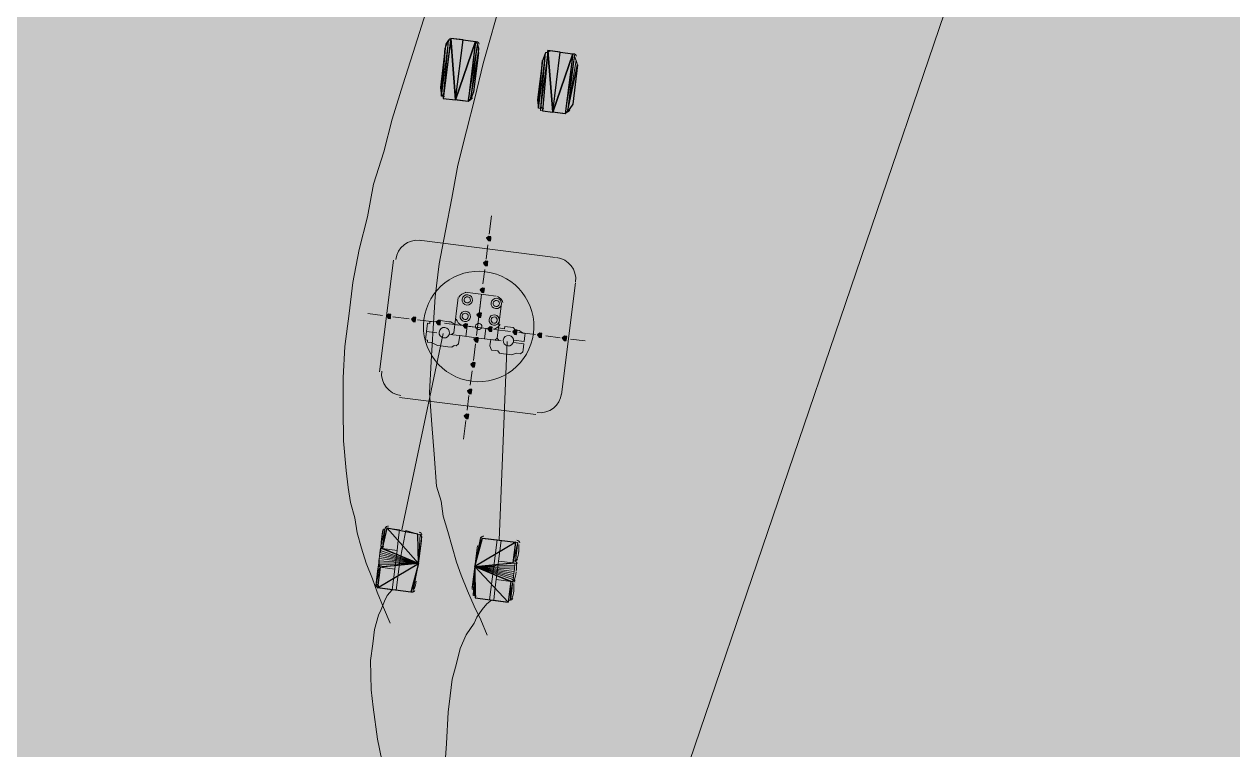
# Model space of a CAD drawing. Header units: metres. Extents: x -4 to 509425, y 7549 to 4732445.
# Drawn here: x 476025.717 to 476030.626, y 4719781.604 to 4719784.552 of the extents above; entities that cross this region are included whole.
import ezdxf

# ---------------------------------------------------------------- set-up
doc = ezdxf.new("R2010")
doc.units = ezdxf.units.M
doc.header["$LTSCALE"] = 0.01
doc.header["$MEASUREMENT"] = 0
doc.layers.get('0').update_dxf_attribs({"lineweight": 0})
for name, color, linetype in [('_SUBESTACIÓN', 1, 'Continuous'), ('NUDO GAROÑA', 211, 'Continuous'), ('SUBESTACION LA VID', 253, 'Continuous')]:
    doc.layers.add(name, color=color, linetype=linetype)

# ---------------------------------------------------------------- blocks, each defined once
blk = doc.blocks.new('A$Cfff6051d')
at = {"layer": 'SUBESTACION LA VID', "transparency": 33554687}
h = blk.add_hatch(color=256, dxfattribs=at)
h.dxf.hatch_style = 2
h.paths.add_polyline_path([(476027.6118, 4719783.6806), (476027.6128, 4719783.689), (476027.6044, 4719783.6901), (476027.595, 4719783.6827), (476027.6023, 4719783.6733), (476027.6107, 4719783.6722)])
h = blk.add_hatch(color=256, dxfattribs=at)
h.dxf.hatch_style = 2
h.paths.add_polyline_path([(476027.5991, 4719783.5798), (476027.6002, 4719783.5882), (476027.5918, 4719783.5893), (476027.5823, 4719783.5819), (476027.5897, 4719783.5725), (476027.5981, 4719783.5714)])
h = blk.add_hatch(color=256, dxfattribs=at)
h.dxf.hatch_style = 2
h.paths.add_polyline_path([(476027.5854, 4719783.4706), (476027.5865, 4719783.479), (476027.5781, 4719783.4801), (476027.5686, 4719783.4727), (476027.576, 4719783.4632), (476027.5844, 4719783.4622)])
h = blk.add_hatch(color=256, dxfattribs=at)
h.dxf.hatch_style = 2
h.paths.add_polyline_path([(476027.2053, 4719783.3647), (476027.2063, 4719783.3731), (476027.1979, 4719783.3741), (476027.1885, 4719783.3668), (476027.1958, 4719783.3573), (476027.2042, 4719783.3563)])
h = blk.add_hatch(color=256, dxfattribs=at)
h.dxf.hatch_style = 2
h.paths.add_polyline_path([(476027.3061, 4719783.352), (476027.3071, 4719783.3604), (476027.2987, 4719783.3615), (476027.2893, 4719783.3541), (476027.2966, 4719783.3447), (476027.305, 4719783.3436)])
h = blk.add_hatch(color=256, dxfattribs=at)
h.dxf.hatch_style = 2
h.paths.add_polyline_path([(476027.4069, 4719783.3394), (476027.4079, 4719783.3478), (476027.3995, 4719783.3489), (476027.3901, 4719783.3415), (476027.3974, 4719783.3321), (476027.4058, 4719783.331)])
h = blk.add_hatch(color=256, dxfattribs=at)
h.dxf.hatch_style = 2
h.paths.add_polyline_path([(476027.5728, 4719783.3698), (476027.5739, 4719783.3782), (476027.5655, 4719783.3792), (476027.556, 4719783.3719), (476027.5634, 4719783.3624), (476027.5718, 4719783.3614)])
h = blk.add_hatch(color=256, dxfattribs=at)
h.dxf.hatch_style = 2
h.paths.add_polyline_path([(476027.5161, 4719783.3257), (476027.5171, 4719783.3341), (476027.5087, 4719783.3352), (476027.4993, 4719783.3278), (476027.5066, 4719783.3184), (476027.515, 4719783.3173)])
h = blk.add_hatch(color=256, dxfattribs=at)
h.dxf.hatch_style = 2
h.paths.add_polyline_path([(476027.6169, 4719783.3131), (476027.6179, 4719783.3215), (476027.6095, 4719783.3225), (476027.6001, 4719783.3152), (476027.6074, 4719783.3057), (476027.6158, 4719783.3047)])
h = blk.add_hatch(color=256, dxfattribs=at)
h.dxf.hatch_style = 2
h.paths.add_polyline_path([(476027.7177, 4719783.3004), (476027.7188, 4719783.3088), (476027.7104, 4719783.3099), (476027.7009, 4719783.3025), (476027.7082, 4719783.2931), (476027.7166, 4719783.292)])
h = blk.add_hatch(color=256, dxfattribs=at)
h.dxf.hatch_style = 2
h.paths.add_polyline_path([(476027.8185, 4719783.2878), (476027.8196, 4719783.2962), (476027.8112, 4719783.2973), (476027.8017, 4719783.2899), (476027.809, 4719783.2805), (476027.8174, 4719783.2794)])
h = blk.add_hatch(color=256, dxfattribs=at)
h.dxf.hatch_style = 2
h.paths.add_polyline_path([(476027.5602, 4719783.269), (476027.5612, 4719783.2774), (476027.5528, 4719783.2784), (476027.5434, 4719783.2711), (476027.5507, 4719783.2616), (476027.5591, 4719783.2606)])
h = blk.add_hatch(color=256, dxfattribs=at)
h.dxf.hatch_style = 2
h.paths.add_polyline_path([(476027.9193, 4719783.2752), (476027.9204, 4719783.2836), (476027.912, 4719783.2846), (476027.9025, 4719783.2773), (476027.9099, 4719783.2678), (476027.9183, 4719783.2668)])
h = blk.add_hatch(color=256, dxfattribs=at)
h.dxf.hatch_style = 2
h.paths.add_polyline_path([(476027.5475, 4719783.1682), (476027.5486, 4719783.1766), (476027.5402, 4719783.1776), (476027.5307, 4719783.1703), (476027.5381, 4719783.1608), (476027.5465, 4719783.1598)])
h = blk.add_hatch(color=256, dxfattribs=at)
h.dxf.hatch_style = 2
h.paths.add_polyline_path([(476027.5338, 4719783.059), (476027.5349, 4719783.0674), (476027.5265, 4719783.0684), (476027.517, 4719783.0611), (476027.5244, 4719783.0516), (476027.5328, 4719783.0506)])
h = blk.add_hatch(color=256, dxfattribs=at)
h.dxf.hatch_style = 2
h.paths.add_polyline_path([(476027.5212, 4719782.9582), (476027.5223, 4719782.9666), (476027.5139, 4719782.9676), (476027.5044, 4719782.9603), (476027.5118, 4719782.9508), (476027.5202, 4719782.9498)])
at = {"layer": 'SUBESTACION LA VID', "lineweight": 0}
for p, q in [((476027.4692, 4719784.2446), (476027.4493, 4719784.4945)), ((476027.4692, 4719784.2446), (476027.5501, 4719784.4818)), ((476027.864, 4719784.1951), (476027.8441, 4719784.445)), ((476027.864, 4719784.1951), (476027.9449, 4719784.4323)), ((476027.4114, 4719784.2603), (476027.4072, 4719784.295)), ((476027.529, 4719784.2456), (476027.5416, 4719784.2781)), ((476027.8062, 4719784.2108), (476027.802, 4719784.2455)), ((476027.9238, 4719784.1961), (476027.9449, 4719784.2276)), ((476027.1735, 4719782.4984), (476027.165, 4719782.4312)), ((476027.1819, 4719782.4973), (476027.165, 4719782.4312)), ((476027.1692, 4719782.4648), (476027.1682, 4719782.4564)), ((476027.3183, 4719782.3607), (476027.1629, 4719782.4144)), ((476027.3183, 4719782.3607), (476027.1629, 4719782.4144)), ((476027.3183, 4719782.3607), (476027.1629, 4719782.4144)), ((476027.3183, 4719782.3607), (476027.164, 4719782.4228)), ((476027.3183, 4719782.3607), (476027.164, 4719782.4228)), ((476027.3183, 4719782.3607), (476027.1724, 4719782.4217)), ((476027.7195, 4719782.4299), (476027.7121, 4719782.3711)), ((476027.7184, 4719782.4215), (476027.7153, 4719782.3963)), ((476027.3183, 4719782.3607), (476027.1556, 4719782.3556)), ((476027.3183, 4719782.3607), (476027.1556, 4719782.3556)), ((476027.3183, 4719782.3607), (476027.1556, 4719782.3556)), ((476027.3183, 4719782.3607), (476027.1566, 4719782.364)), ((476027.3183, 4719782.3607), (476027.1566, 4719782.364)), ((476027.3183, 4719782.3607), (476027.1577, 4719782.3724)), ((476027.3183, 4719782.3607), (476027.1577, 4719782.3724)), ((476027.3183, 4719782.3607), (476027.1608, 4719782.3976)), ((476027.3183, 4719782.3607), (476027.1608, 4719782.3976)), ((476027.3183, 4719782.3607), (476027.1619, 4719782.406)), ((476027.5472, 4719782.3491), (476027.7027, 4719782.3638)), ((476027.5472, 4719782.3491), (476027.7111, 4719782.3627)), ((476027.1461, 4719782.28), (476027.1535, 4719782.3388)), ((476027.1471, 4719782.2884), (476027.1513, 4719782.322)), ((476027.5472, 4719782.3491), (476027.71, 4719782.3543)), ((476027.5472, 4719782.3491), (476027.71, 4719782.3543)), ((476027.5472, 4719782.3491), (476027.71, 4719782.3543)), ((476027.5472, 4719782.3491), (476027.7016, 4719782.2871)), ((476027.5472, 4719782.3491), (476027.7026, 4719782.2955)), ((476027.5472, 4719782.3491), (476027.7026, 4719782.2955)), ((476027.5472, 4719782.3491), (476027.7026, 4719782.2955)), ((476027.5472, 4719782.3491), (476027.7037, 4719782.3039)), ((476027.5472, 4719782.3491), (476027.7037, 4719782.3039)), ((476027.5472, 4719782.3491), (476027.7047, 4719782.3123)), ((476027.5472, 4719782.3491), (476027.7047, 4719782.3123)), ((476027.7068, 4719782.3291), (476027.5472, 4719782.3491)), ((476027.5472, 4719782.3491), (476027.7089, 4719782.3459)), ((476027.5472, 4719782.3491), (476027.7079, 4719782.3375)), ((476027.5472, 4719782.3491), (476027.7079, 4719782.3375)), ((476027.6921, 4719782.2115), (476027.7005, 4719782.2787)), ((476027.6921, 4719782.2115), (476027.7005, 4719782.2787)), ((476027.6942, 4719782.2283), (476027.6995, 4719782.2703))]:
    blk.add_line(p, q, dxfattribs=at)
at = {"layer": 'SUBESTACION LA VID', "lineweight": 15}
for p, q in [((476027.4493, 4719784.4945), (476027.5501, 4719784.4818)), ((476027.4997, 4719784.4882), (476027.4692, 4719784.2446)), ((476027.9449, 4719784.4323), (476027.8525, 4719784.4439)), ((476027.8945, 4719784.4387), (476027.864, 4719784.1951)), ((476027.5196, 4719784.2382), (476027.4188, 4719784.2509)), ((476027.822, 4719784.2003), (476027.9144, 4719784.1887)), ((476027.615, 4719783.7741), (476027.6055, 4719783.6985)), ((476027.3209, 4719783.6744), (476027.8753, 4719783.6049)), ((476027.6002, 4719783.6565), (476027.5928, 4719783.5977)), ((476027.16, 4719783.14), (476027.2169, 4719783.5936)), ((476027.5876, 4719783.5557), (476027.5802, 4719783.4969)), ((476027.8993, 4719783.0473), (476027.9561, 4719783.5009)), ((476027.5077, 4719783.4633), (476027.6337, 4719783.4475)), ((476027.5581, 4719783.3204), (476027.5749, 4719783.4548)), ((476027.5749, 4719783.4548), (476027.5676, 4719783.396)), ((476027.1129, 4719783.3763), (476027.1717, 4719783.3689)), ((476027.2137, 4719783.3636), (476027.2809, 4719783.3552)), ((476027.3145, 4719783.351), (476027.3817, 4719783.3426)), ((476027.5623, 4719783.354), (476027.5539, 4719783.2868)), ((476027.4184, 4719783.2953), (476027.2501, 4719782.4973)), ((476027.4237, 4719783.3373), (476027.4825, 4719783.3299)), ((476027.4657, 4719783.332), (476027.6169, 4719783.3131)), ((476027.5108, 4719783.2837), (476027.5161, 4719783.3257)), ((476027.5245, 4719783.3247), (476027.5833, 4719783.3173)), ((476027.5864, 4719783.2742), (476027.5917, 4719783.3162)), ((476027.6253, 4719783.312), (476027.6925, 4719783.3036)), ((476027.7261, 4719783.2994), (476027.7933, 4719783.291)), ((476027.5528, 4719783.2784), (476027.4856, 4719783.2869)), ((476027.5497, 4719783.2532), (476027.5412, 4719783.186)), ((476027.5528, 4719783.2784), (476027.6536, 4719783.2658)), ((476027.6788, 4719783.2626), (476027.646, 4719782.4562)), ((476027.8353, 4719783.2857), (476027.8941, 4719783.2783)), ((476027.9361, 4719783.2731), (476027.9949, 4719783.2657)), ((476027.536, 4719783.144), (476027.5286, 4719783.0852)), ((476027.2409, 4719783.036), (476027.7953, 4719782.9665)), ((476027.5233, 4719783.0432), (476027.516, 4719782.9844)), ((476027.5107, 4719782.9424), (476027.5012, 4719782.8668))]:
    blk.add_line(p, q, dxfattribs=at)
for points in [[(476027.3822, 4719784.7077), (476027.297, 4719784.4368), (476027.255, 4719784.3055), (476027.2119, 4719784.1659), (476027.1782, 4719784.0336), (476027.1362, 4719783.9023), (476027.1109, 4719783.769), (476027.0773, 4719783.6367), (476027.052, 4719783.5033), (476027.0362, 4719783.3773), (476027.0194, 4719783.2429), (476027.012, 4719783.1159), (476027.013, 4719782.9878), (476027.014, 4719782.8596), (476027.0244, 4719782.7389), (476027.0328, 4719782.6696), (476027.0422, 4719782.6087), (476027.0601, 4719782.5467), (476027.0695, 4719782.4858), (476027.0873, 4719782.4238), (476027.1052, 4719782.3619), (476027.1314, 4719782.2989), (476027.1503, 4719782.2453), (476027.1765, 4719782.1823), (476027.2027, 4719782.1193)], [(476027.6583, 4719784.6645), (476027.5816, 4719784.3926), (476027.5469, 4719784.2519), (476027.5132, 4719784.1196), (476027.4785, 4719783.9789), (476027.4533, 4719783.8455), (476027.428, 4719783.7122), (476027.4028, 4719783.5788), (476027.3859, 4719783.4444), (476027.3785, 4719783.3174), (476027.3701, 4719783.1819), (476027.3627, 4719783.0548), (476027.3721, 4719782.9257), (476027.3825, 4719782.8049), (476027.3919, 4719782.6758), (476027.4098, 4719782.6138), (476027.4192, 4719782.5529), (476027.437, 4719782.4909), (476027.4549, 4719782.429), (476027.4727, 4719782.367), (476027.4916, 4719782.3134), (476027.5178, 4719782.2504), (476027.544, 4719782.1874), (476027.5713, 4719782.1328), (476027.5975, 4719782.0698)], [(476027.4997, 4719784.4882), (476027.4493, 4719784.4945), (476027.4483, 4719784.4861), (476027.4399, 4719784.4871), (476027.4293, 4719784.4714), (476027.4272, 4719784.4546), (476027.4072, 4719784.295), (476027.4114, 4719784.2603), (476027.4198, 4719784.2593), (476027.4188, 4719784.2509), (476027.4692, 4719784.2446), (476027.4997, 4719784.4882)], [(476027.4114, 4719784.2603), (476027.4072, 4719784.295), (476027.4272, 4719784.4546), (476027.4399, 4719784.4871)], [(476027.4997, 4719784.4882), (476027.5501, 4719784.4818), (476027.5575, 4719784.4724), (476027.5638, 4719784.4545), (476027.5616, 4719784.4377), (476027.5416, 4719784.2781), (476027.529, 4719784.2456), (476027.5196, 4719784.2382), (476027.4692, 4719784.2446), (476027.4997, 4719784.4882)], [(476027.5575, 4719784.4724), (476027.5616, 4719784.4377), (476027.5416, 4719784.2781), (476027.529, 4719784.2456)], [(476027.8945, 4719784.4387), (476027.8525, 4719784.4439), (476027.8441, 4719784.445), (476027.8431, 4719784.4366), (476027.8347, 4719784.4376), (476027.8326, 4719784.4208), (476027.8221, 4719784.4051), (476027.802, 4719784.2455), (476027.8062, 4719784.2108), (476027.8146, 4719784.2098), (476027.8136, 4719784.2014), (476027.822, 4719784.2003), (476027.864, 4719784.1951), (476027.8945, 4719784.4387)], [(476027.8347, 4719784.4376), (476027.8221, 4719784.4051), (476027.802, 4719784.2455), (476027.8062, 4719784.2108)], [(476027.8945, 4719784.4387), (476027.9449, 4719784.4323), (476027.9533, 4719784.4313), (476027.9523, 4719784.4229), (476027.9586, 4719784.405), (476027.9649, 4719784.3872), (476027.9449, 4719784.2276), (476027.9238, 4719784.1961), (476027.9144, 4719784.1887), (476027.864, 4719784.1951), (476027.8945, 4719784.4387)], [(476027.9238, 4719784.1961), (476027.9449, 4719784.2276), (476027.9649, 4719784.3872), (476027.9523, 4719784.4229)], [(476027.452, 4719783.2911), (476027.4615, 4719783.2984), (476027.4794, 4719783.4412)], [(476027.6284, 4719783.269), (476027.6379, 4719783.2763), (476027.6558, 4719783.4191)], [(476027.6452, 4719783.2669), (476027.6379, 4719783.2763), (476027.6558, 4719783.4191)], [(476027.4657, 4719783.332), (476027.4499, 4719783.3425), (476027.4415, 4719783.3436), (476027.4079, 4719783.3478), (476027.3817, 4719783.3426), (476027.3649, 4719783.3447), (476027.3638, 4719783.3363), (476027.3554, 4719783.3373), (476027.3512, 4719783.3037), (476027.3932, 4719783.2985), (476027.3512, 4719783.3037), (476027.347, 4719783.2701), (476027.3554, 4719783.2691), (476027.3543, 4719783.2607), (476027.3712, 4719783.2586), (476027.3953, 4719783.247), (476027.4289, 4719783.2428), (476027.4373, 4719783.2417), (476027.4541, 4719783.2396), (476027.4636, 4719783.247), (476027.472, 4719783.2459), (476027.4814, 4719783.2533), (476027.4856, 4719783.2869), (476027.4436, 4719783.2921), (476027.4856, 4719783.2869)], [(476027.7051, 4719783.2679), (476027.7471, 4719783.2626), (476027.7502, 4719783.2878), (476027.7513, 4719783.2962), (476027.7429, 4719783.2973), (476027.7272, 4719783.3078), (476027.7104, 4719783.3099), (476027.703, 4719783.3193), (476027.6694, 4719783.3236), (476027.6683, 4719783.3152), (476027.6599, 4719783.3162), (476027.6431, 4719783.3183)], [(476027.704, 4719783.2595), (476027.746, 4719783.2542), (476027.7429, 4719783.229), (476027.7418, 4719783.2206), (476027.7324, 4719783.2133), (476027.7156, 4719783.2154), (476027.6977, 4719783.2091), (476027.6893, 4719783.2101), (476027.6641, 4719783.2133), (476027.6557, 4719783.2143), (476027.6473, 4719783.2154), (476027.64, 4719783.2249), (476027.6316, 4719783.2259), (476027.6148, 4719783.228), (476027.6085, 4719783.2459), (476027.6116, 4719783.2711), (476027.6536, 4719783.2658)], [(476027.1913, 4719782.5047), (476027.3163, 4719782.4805), (476027.3247, 4719782.4794), (476027.332, 4719782.47), (476027.331, 4719782.4616), (476027.3299, 4719782.4532), (476027.3289, 4719782.4448), (476027.3183, 4719782.3607), (476027.1598, 4719782.3892), (476027.1608, 4719782.3976), (476027.1619, 4719782.406), (476027.1629, 4719782.4144), (476027.164, 4719782.4228), (476027.1724, 4719782.4217), (476027.1734, 4719782.4301), (476027.165, 4719782.4312), (476027.1661, 4719782.4396), (476027.1671, 4719782.448), (476027.1682, 4719782.4564), (476027.1692, 4719782.4648), (476027.1703, 4719782.4732), (476027.1714, 4719782.4816), (476027.1724, 4719782.49), (476027.1735, 4719782.4984), (476027.1819, 4719782.4973), (476027.1829, 4719782.5057), (476027.1913, 4719782.5047)], [(476027.1913, 4719782.5047), (476027.2417, 4719782.4983), (476027.2364, 4719782.4563), (476027.2312, 4719782.4143), (476027.1724, 4719782.4217)], [(476027.3163, 4719782.4805), (476027.2669, 4719782.4952), (476027.2427, 4719782.3702), (476027.228, 4719782.2526), (476027.2868, 4719782.2453)], [(476027.7132, 4719782.4478), (476027.5788, 4719782.4646), (476027.5704, 4719782.4657), (476027.5693, 4719782.4573), (476027.5683, 4719782.4489), (476027.5672, 4719782.4405), (476027.5662, 4719782.4321), (476027.5578, 4719782.4331), (476027.5567, 4719782.4247), (476027.5472, 4719782.3491), (476027.7068, 4719782.3291), (476027.7079, 4719782.3375), (476027.7089, 4719782.3459), (476027.71, 4719782.3543), (476027.7111, 4719782.3627), (476027.7027, 4719782.3638), (476027.7037, 4719782.3722), (476027.7121, 4719782.3711), (476027.7132, 4719782.3795), (476027.7142, 4719782.3879), (476027.7153, 4719782.3963), (476027.7163, 4719782.4047), (476027.7174, 4719782.4131), (476027.7184, 4719782.4215), (476027.7195, 4719782.4299), (476027.7205, 4719782.4383), (476027.7216, 4719782.4467), (476027.7132, 4719782.4478)], [(476027.5482, 4719782.221), (476027.607, 4719782.2136), (476027.6228, 4719782.3396), (476027.6376, 4719782.4572), (476027.5788, 4719782.4646)], [(476027.1724, 4719782.4217), (476027.2312, 4719782.4143), (476027.2259, 4719782.3723), (476027.2217, 4719782.3387), (476027.1629, 4719782.3461)], [(476027.3004, 4719782.2862), (476027.3183, 4719782.3607), (476027.3289, 4719782.4448)], [(476027.5567, 4719782.4247), (476027.5472, 4719782.3491), (476027.5367, 4719782.2651)], [(476027.7027, 4719782.3638), (476027.6439, 4719782.3711), (476027.6491, 4719782.4131), (476027.6544, 4719782.4551), (476027.7132, 4719782.4478)], [(476027.1524, 4719782.2621), (476027.2868, 4719782.2453), (476027.2952, 4719782.2442), (476027.2962, 4719782.2526), (476027.2973, 4719782.261), (476027.2983, 4719782.2694), (476027.2994, 4719782.2778), (476027.3004, 4719782.2862), (476027.3183, 4719782.3607), (476027.1598, 4719782.3892), (476027.1587, 4719782.3808), (476027.1577, 4719782.3724), (476027.1566, 4719782.364), (476027.1556, 4719782.3556), (476027.1545, 4719782.3472), (476027.1629, 4719782.3461), (476027.1545, 4719782.3472), (476027.1535, 4719782.3388), (476027.1524, 4719782.3304), (476027.1513, 4719782.322), (476027.1503, 4719782.3136), (476027.1492, 4719782.3052), (476027.1482, 4719782.2968), (476027.1471, 4719782.2884), (476027.1461, 4719782.28), (476027.145, 4719782.2716), (476027.1524, 4719782.2621)], [(476027.6932, 4719782.2882), (476027.6344, 4719782.2955), (476027.6396, 4719782.3375), (476027.6439, 4719782.3711), (476027.7027, 4719782.3638)], [(476027.1629, 4719782.3461), (476027.2217, 4719782.3387), (476027.2164, 4719782.2967), (476027.2112, 4719782.2547), (476027.1524, 4719782.2621)], [(476027.6826, 4719782.2042), (476027.5482, 4719782.221), (476027.5493, 4719782.2294), (476027.5409, 4719782.2305), (476027.5419, 4719782.2389), (476027.543, 4719782.2473), (476027.5441, 4719782.2557), (476027.5357, 4719782.2567), (476027.5367, 4719782.2651), (476027.5472, 4719782.3491), (476027.7068, 4719782.3291), (476027.7058, 4719782.3207), (476027.7047, 4719782.3123), (476027.7037, 4719782.3039), (476027.7026, 4719782.2955), (476027.7016, 4719782.2871), (476027.6932, 4719782.2882), (476027.7016, 4719782.2871), (476027.7005, 4719782.2787), (476027.6995, 4719782.2703), (476027.6984, 4719782.2619), (476027.6974, 4719782.2535), (476027.6963, 4719782.2451), (476027.6953, 4719782.2367), (476027.6942, 4719782.2283), (476027.6932, 4719782.2199), (476027.6921, 4719782.2115), (476027.6837, 4719782.2126), (476027.6826, 4719782.2042)], [(476027.6826, 4719782.2042), (476027.6238, 4719782.2115), (476027.6291, 4719782.2535), (476027.6344, 4719782.2955), (476027.6932, 4719782.2882)], [(476027.1972, 4719781.2582), (476027.1961, 4719781.3181), (476027.1867, 4719781.379), (476027.1867, 4719781.4472), (476027.1784, 4719781.5165), (476027.1521, 4719781.6478), (476027.1343, 4719781.778), (476027.126, 4719781.8473), (476027.1249, 4719781.9072), (476027.1239, 4719781.967), (476027.1323, 4719782.0342), (476027.1397, 4719782.093), (476027.1555, 4719782.1508), (476027.167, 4719782.1749), (476027.1797, 4719782.2075), (476027.1912, 4719782.2316), (476027.2112, 4719782.2547)], [(476027.3904, 4719781.234), (476027.4061, 4719781.2917), (476027.4146, 4719781.3589), (476027.423, 4719781.4261), (476027.423, 4719781.4944), (476027.4315, 4719781.6298), (476027.4389, 4719781.7569), (476027.4473, 4719781.8241), (476027.4557, 4719781.8913), (476027.4715, 4719781.9491), (476027.4883, 4719782.0152), (476027.5125, 4719782.0719), (476027.544, 4719782.1191), (476027.5556, 4719782.1433), (476027.5766, 4719782.1748), (476027.5965, 4719782.1979), (476027.6154, 4719782.2126)]]:
    blk.add_lwpolyline(points, dxfattribs=at)
at = {"layer": 'SUBESTACION LA VID', "lineweight": 0}
for points in [[(476027.4188, 4719784.2509), (476027.4493, 4719784.4945), (476027.4188, 4719784.2509), (476027.4483, 4719784.4861), (476027.4188, 4719784.2509), (476027.4399, 4719784.4871), (476027.4188, 4719784.2509), (476027.4399, 4719784.4871), (476027.4188, 4719784.2509), (476027.4399, 4719784.4871), (476027.4198, 4719784.2593), (476027.4399, 4719784.4871), (476027.4114, 4719784.2603), (476027.4399, 4719784.4871), (476027.4114, 4719784.2603), (476027.4399, 4719784.4871)], [(476027.4997, 4719784.4882), (476027.4493, 4719784.4945), (476027.4997, 4719784.4882)], [(476027.4997, 4719784.4882), (476027.5501, 4719784.4818), (476027.4997, 4719784.4882)], [(476027.5196, 4719784.2382), (476027.5501, 4719784.4818), (476027.5196, 4719784.2382), (476027.5491, 4719784.4734)], [(476027.5196, 4719784.2382), (476027.5575, 4719784.4724), (476027.5196, 4719784.2382), (476027.5575, 4719784.4724), (476027.5196, 4719784.2382), (476027.5575, 4719784.4724), (476027.5196, 4719784.2382)], [(476027.5206, 4719784.2466), (476027.5575, 4719784.4724), (476027.529, 4719784.2456), (476027.5575, 4719784.4724), (476027.529, 4719784.2456), (476027.5575, 4719784.4724), (476027.529, 4719784.2456), (476027.5638, 4719784.4545), (476027.529, 4719784.2456), (476027.5616, 4719784.4377)], [(476027.4114, 4719784.2603), (476027.4293, 4719784.4714), (476027.4114, 4719784.2603), (476027.4272, 4719784.4546)], [(476027.8146, 4719784.2098), (476027.8347, 4719784.4376), (476027.8146, 4719784.2098), (476027.8347, 4719784.4376), (476027.8146, 4719784.2098), (476027.8347, 4719784.4376), (476027.8062, 4719784.2108), (476027.8326, 4719784.4208), (476027.8062, 4719784.2108), (476027.8221, 4719784.4051)], [(476027.8136, 4719784.2014), (476027.8347, 4719784.4376), (476027.8136, 4719784.2014)], [(476027.8136, 4719784.2014), (476027.8431, 4719784.4366), (476027.8136, 4719784.2014), (476027.8431, 4719784.4366), (476027.8136, 4719784.2014), (476027.8431, 4719784.4366)], [(476027.822, 4719784.2003), (476027.8441, 4719784.445), (476027.822, 4719784.2003)], [(476027.8525, 4719784.4439), (476027.8945, 4719784.4387), (476027.8441, 4719784.445)], [(476027.8945, 4719784.4387), (476027.9449, 4719784.4323), (476027.8945, 4719784.4387)], [(476027.9449, 4719784.4323), (476027.9144, 4719784.1887), (476027.9533, 4719784.4313)], [(476027.9144, 4719784.1887), (476027.9523, 4719784.4229), (476027.9144, 4719784.1887), (476027.9523, 4719784.4229), (476027.9144, 4719784.1887), (476027.9523, 4719784.4229), (476027.9144, 4719784.1887), (476027.9523, 4719784.4229), (476027.9238, 4719784.1961), (476027.9523, 4719784.4229), (476027.9238, 4719784.1961), (476027.9523, 4719784.4229), (476027.9238, 4719784.1961), (476027.9523, 4719784.4229)], [(476027.9238, 4719784.1961), (476027.9586, 4719784.405), (476027.9238, 4719784.1961), (476027.9649, 4719784.3872)], [(476027.1819, 4719782.4973), (476027.165, 4719782.4312), (476027.1735, 4719782.4984), (476027.165, 4719782.4312), (476027.1735, 4719782.4984)], [(476027.1735, 4719782.4984), (476027.165, 4719782.4312), (476027.1724, 4719782.49)], [(476027.1724, 4719782.49), (476027.1661, 4719782.4396), (476027.1724, 4719782.49), (476027.1661, 4719782.4396)], [(476027.1661, 4719782.4396), (476027.1724, 4719782.49), (476027.1671, 4719782.448), (476027.1714, 4719782.4816)], [(476027.1714, 4719782.4816), (476027.1671, 4719782.448), (476027.1714, 4719782.4816), (476027.1671, 4719782.448), (476027.1714, 4719782.4816), (476027.1682, 4719782.4564)], [(476027.1703, 4719782.4732), (476027.1682, 4719782.4564), (476027.1703, 4719782.4732), (476027.1682, 4719782.4564)], [(476027.1703, 4719782.4732), (476027.1682, 4719782.4564), (476027.1703, 4719782.4732)], [(476027.1829, 4719782.5057), (476027.1724, 4719782.4217), (476027.1829, 4719782.5057)], [(476027.3183, 4719782.3607), (476027.1724, 4719782.4217), (476027.1829, 4719782.5057), (476027.1724, 4719782.4217), (476027.1829, 4719782.5057), (476027.1724, 4719782.4217), (476027.3183, 4719782.3607)], [(476027.1829, 4719782.5057), (476027.1724, 4719782.4217), (476027.1829, 4719782.5057), (476027.1724, 4719782.4217), (476027.3183, 4719782.3607)], [(476027.1724, 4719782.4217), (476027.1819, 4719782.4973), (476027.1734, 4719782.4301), (476027.1819, 4719782.4973), (476027.1734, 4719782.4301)], [(476027.3183, 4719782.3607), (476027.332, 4719782.47), (476027.3183, 4719782.3607), (476027.3247, 4719782.4794), (476027.3183, 4719782.3607), (476027.3247, 4719782.4794), (476027.3183, 4719782.3607), (476027.3247, 4719782.4794), (476027.3183, 4719782.3607), (476027.3163, 4719782.4805)], [(476027.3183, 4719782.3607), (476027.331, 4719782.4616), (476027.3183, 4719782.3607), (476027.331, 4719782.4616)], [(476027.5472, 4719782.3491), (476027.5683, 4719782.4489), (476027.5472, 4719782.3491), (476027.5693, 4719782.4573), (476027.5472, 4719782.3491), (476027.5693, 4719782.4573), (476027.5472, 4719782.3491), (476027.5704, 4719782.4657), (476027.5472, 4719782.3491), (476027.5788, 4719782.4646), (476027.5472, 4719782.3491)], [(476027.3289, 4719782.4448), (476027.3299, 4719782.4532), (476027.3183, 4719782.3607), (476027.3299, 4719782.4532), (476027.3183, 4719782.3607), (476027.3299, 4719782.4532)], [(476027.5472, 4719782.3491), (476027.7027, 4719782.3638), (476027.7132, 4719782.4478), (476027.7027, 4719782.3638), (476027.7132, 4719782.4478), (476027.7027, 4719782.3638), (476027.5472, 4719782.3491)], [(476027.5472, 4719782.3491), (476027.5662, 4719782.4321), (476027.5472, 4719782.3491), (476027.5672, 4719782.4405), (476027.5472, 4719782.3491), (476027.5672, 4719782.4405)], [(476027.5472, 4719782.3491), (476027.5578, 4719782.4331), (476027.5472, 4719782.3491), (476027.5578, 4719782.4331)], [(476027.7132, 4719782.4478), (476027.7027, 4719782.3638), (476027.7132, 4719782.4478)], [(476027.7132, 4719782.4478), (476027.7027, 4719782.3638), (476027.7132, 4719782.4478)], [(476027.7037, 4719782.3722), (476027.7216, 4719782.4467), (476027.7121, 4719782.3711), (476027.7216, 4719782.4467), (476027.7121, 4719782.3711), (476027.7205, 4719782.4383)], [(476027.7205, 4719782.4383), (476027.7121, 4719782.3711), (476027.7205, 4719782.4383), (476027.7121, 4719782.3711)], [(476027.7205, 4719782.4383), (476027.7121, 4719782.3711), (476027.7205, 4719782.4383)], [(476027.7205, 4719782.4383), (476027.7121, 4719782.3711), (476027.7205, 4719782.4383)], [(476027.7195, 4719782.4299), (476027.7132, 4719782.3795), (476027.7195, 4719782.4299)], [(476027.7195, 4719782.4299), (476027.7132, 4719782.3795), (476027.7195, 4719782.4299)], [(476027.7195, 4719782.4299), (476027.7142, 4719782.3879), (476027.7184, 4719782.4215), (476027.7142, 4719782.3879), (476027.7184, 4719782.4215)], [(476027.7184, 4719782.4215), (476027.7142, 4719782.3879), (476027.7184, 4719782.4215)], [(476027.7174, 4719782.4131), (476027.7153, 4719782.3963), (476027.7174, 4719782.4131), (476027.7153, 4719782.3963)], [(476027.7174, 4719782.4131), (476027.7163, 4719782.4047), (476027.7174, 4719782.4131), (476027.7163, 4719782.4047)], [(476027.3183, 4719782.3607), (476027.1629, 4719782.3461), (476027.145, 4719782.2716), (476027.1545, 4719782.3472), (476027.145, 4719782.2716), (476027.1535, 4719782.3388), (476027.145, 4719782.2716)], [(476027.3183, 4719782.3607), (476027.1629, 4719782.3461), (476027.1524, 4719782.2621), (476027.1629, 4719782.3461), (476027.1524, 4719782.2621), (476027.1629, 4719782.3461), (476027.3183, 4719782.3607)], [(476027.3183, 4719782.3607), (476027.1545, 4719782.3472), (476027.3183, 4719782.3607)], [(476027.1587, 4719782.3808), (476027.3183, 4719782.3607), (476027.1587, 4719782.3808), (476027.1598, 4719782.3892)], [(476027.1598, 4719782.3892), (476027.3183, 4719782.3607), (476027.1598, 4719782.3892), (476027.3183, 4719782.3607)], [(476027.3183, 4719782.3607), (476027.2868, 4719782.2453), (476027.3183, 4719782.3607), (476027.2868, 4719782.2453)], [(476027.3183, 4719782.3607), (476027.2994, 4719782.2778), (476027.3183, 4719782.3607), (476027.2994, 4719782.2778), (476027.3183, 4719782.3607), (476027.2983, 4719782.2694), (476027.3183, 4719782.3607), (476027.2983, 4719782.2694), (476027.3183, 4719782.3607), (476027.2973, 4719782.261), (476027.3183, 4719782.3607), (476027.2962, 4719782.2526), (476027.3183, 4719782.3607), (476027.2962, 4719782.2526), (476027.3183, 4719782.3607), (476027.2952, 4719782.2442)], [(476027.5472, 4719782.3491), (476027.7111, 4719782.3627), (476027.5472, 4719782.3491)], [(476027.1534, 4719782.2705), (476027.1629, 4719782.3461), (476027.145, 4719782.2716)], [(476027.145, 4719782.2716), (476027.1535, 4719782.3388), (476027.145, 4719782.2716), (476027.1535, 4719782.3388)], [(476027.145, 4719782.2716), (476027.1535, 4719782.3388), (476027.145, 4719782.2716)], [(476027.145, 4719782.2716), (476027.1535, 4719782.3388), (476027.145, 4719782.2716)], [(476027.1461, 4719782.28), (476027.1524, 4719782.3304), (476027.1461, 4719782.28)], [(476027.1461, 4719782.28), (476027.1524, 4719782.3304), (476027.1461, 4719782.28)], [(476027.1461, 4719782.28), (476027.1524, 4719782.3304), (476027.1471, 4719782.2884), (476027.1513, 4719782.322), (476027.1471, 4719782.2884)], [(476027.1471, 4719782.2884), (476027.1513, 4719782.322), (476027.1471, 4719782.2884)], [(476027.1513, 4719782.322), (476027.1482, 4719782.2968), (476027.1503, 4719782.3136), (476027.1482, 4719782.2968), (476027.1503, 4719782.3136), (476027.1492, 4719782.3052)], [(476027.1524, 4719782.2621), (476027.1629, 4719782.3461), (476027.1524, 4719782.2621)], [(476027.5367, 4719782.2651), (476027.5357, 4719782.2567), (476027.5472, 4719782.3491), (476027.5357, 4719782.2567)], [(476027.5441, 4719782.2557), (476027.5472, 4719782.3491), (476027.543, 4719782.2473), (476027.5472, 4719782.3491), (476027.543, 4719782.2473), (476027.5472, 4719782.3491), (476027.5419, 4719782.2389), (476027.5472, 4719782.3491), (476027.5409, 4719782.2305), (476027.5472, 4719782.3491), (476027.5409, 4719782.2305), (476027.5472, 4719782.3491), (476027.5409, 4719782.2305)], [(476027.5493, 4719782.2294), (476027.5472, 4719782.3491), (476027.5482, 4719782.221)], [(476027.5472, 4719782.3491), (476027.6932, 4719782.2882), (476027.6826, 4719782.2042)], [(476027.6837, 4719782.2126), (476027.6932, 4719782.2882), (476027.6837, 4719782.2126), (476027.6932, 4719782.2882), (476027.5472, 4719782.3491)], [(476027.6837, 4719782.2126), (476027.6932, 4719782.2882), (476027.6837, 4719782.2126), (476027.6932, 4719782.2882), (476027.5472, 4719782.3491)], [(476027.6932, 4719782.2882), (476027.6921, 4719782.2115), (476027.7016, 4719782.2871), (476027.6921, 4719782.2115), (476027.7016, 4719782.2871), (476027.5472, 4719782.3491)], [(476027.7058, 4719782.3207), (476027.5472, 4719782.3491), (476027.7058, 4719782.3207)], [(476027.7079, 4719782.3375), (476027.5472, 4719782.3491), (476027.7068, 4719782.3291)], [(476027.6826, 4719782.2042), (476027.6932, 4719782.2882), (476027.6826, 4719782.2042)], [(476027.6921, 4719782.2115), (476027.7005, 4719782.2787), (476027.6921, 4719782.2115), (476027.7005, 4719782.2787), (476027.6921, 4719782.2115)], [(476027.6921, 4719782.2115), (476027.7005, 4719782.2787), (476027.6932, 4719782.2199)], [(476027.6932, 4719782.2199), (476027.6995, 4719782.2703), (476027.6932, 4719782.2199), (476027.6995, 4719782.2703)], [(476027.6932, 4719782.2199), (476027.6995, 4719782.2703), (476027.6932, 4719782.2199)], [(476027.6942, 4719782.2283), (476027.6984, 4719782.2619), (476027.6942, 4719782.2283), (476027.6984, 4719782.2619), (476027.6942, 4719782.2283), (476027.6984, 4719782.2619)], [(476027.6953, 4719782.2367), (476027.6984, 4719782.2619), (476027.6953, 4719782.2367), (476027.6974, 4719782.2535)], [(476027.6963, 4719782.2451), (476027.6974, 4719782.2535), (476027.6963, 4719782.2451), (476027.6974, 4719782.2535)]]:
    blk.add_lwpolyline(points, dxfattribs=at)
at = {"layer": 'SUBESTACION LA VID'}
for points in [[(476027.4692, 4719784.2446), (476027.4493, 4719784.4945), (476027.4188, 4719784.2509)], [(476027.4997, 4719784.4882), (476027.4493, 4719784.4945), (476027.4692, 4719784.2446)], [(476027.4997, 4719784.4882), (476027.5501, 4719784.4818), (476027.4692, 4719784.2446)], [(476027.4692, 4719784.2446), (476027.5501, 4719784.4818), (476027.5196, 4719784.2382)], [(476027.4072, 4719784.295), (476027.4114, 4719784.2603), (476027.4272, 4719784.4546)], [(476027.5416, 4719784.2781), (476027.529, 4719784.2456), (476027.5616, 4719784.4377)], [(476027.864, 4719784.1951), (476027.8441, 4719784.445), (476027.822, 4719784.2003)], [(476027.8945, 4719784.4387), (476027.8441, 4719784.445), (476027.864, 4719784.1951)], [(476027.8945, 4719784.4387), (476027.9449, 4719784.4323), (476027.864, 4719784.1951)], [(476027.864, 4719784.1951), (476027.9449, 4719784.4323), (476027.9144, 4719784.1887)], [(476027.802, 4719784.2455), (476027.8062, 4719784.2108), (476027.8221, 4719784.4051)], [(476027.9449, 4719784.2276), (476027.9238, 4719784.1961), (476027.9649, 4719784.3872)], [(476027.6118, 4719783.6806), (476027.6128, 4719783.689), (476027.6044, 4719783.6901), (476027.595, 4719783.6827), (476027.6023, 4719783.6733), (476027.6107, 4719783.6722)], [(476027.5991, 4719783.5798), (476027.6002, 4719783.5882), (476027.5918, 4719783.5893), (476027.5823, 4719783.5819), (476027.5897, 4719783.5725), (476027.5981, 4719783.5714)], [(476027.5854, 4719783.4706), (476027.5865, 4719783.479), (476027.5781, 4719783.4801), (476027.5686, 4719783.4727), (476027.576, 4719783.4632), (476027.5844, 4719783.4622)], [(476027.2053, 4719783.3647), (476027.2063, 4719783.3731), (476027.1979, 4719783.3741), (476027.1885, 4719783.3668), (476027.1958, 4719783.3573), (476027.2042, 4719783.3563)], [(476027.3061, 4719783.352), (476027.3071, 4719783.3604), (476027.2987, 4719783.3615), (476027.2893, 4719783.3541), (476027.2966, 4719783.3447), (476027.305, 4719783.3436)], [(476027.4069, 4719783.3394), (476027.4079, 4719783.3478), (476027.3995, 4719783.3489), (476027.3901, 4719783.3415), (476027.3974, 4719783.3321), (476027.4058, 4719783.331)], [(476027.5728, 4719783.3698), (476027.5739, 4719783.3782), (476027.5655, 4719783.3792), (476027.556, 4719783.3719), (476027.5634, 4719783.3624), (476027.5718, 4719783.3614)], [(476027.5161, 4719783.3257), (476027.5171, 4719783.3341), (476027.5087, 4719783.3352), (476027.4993, 4719783.3278), (476027.5066, 4719783.3184), (476027.515, 4719783.3173)], [(476027.6169, 4719783.3131), (476027.6179, 4719783.3215), (476027.6095, 4719783.3225), (476027.6001, 4719783.3152), (476027.6074, 4719783.3057), (476027.6158, 4719783.3047)], [(476027.7177, 4719783.3004), (476027.7188, 4719783.3088), (476027.7104, 4719783.3099), (476027.7009, 4719783.3025), (476027.7082, 4719783.2931), (476027.7166, 4719783.292)], [(476027.8185, 4719783.2878), (476027.8196, 4719783.2962), (476027.8112, 4719783.2973), (476027.8017, 4719783.2899), (476027.809, 4719783.2805), (476027.8174, 4719783.2794)], [(476027.5602, 4719783.269), (476027.5612, 4719783.2774), (476027.5528, 4719783.2784), (476027.5434, 4719783.2711), (476027.5507, 4719783.2616), (476027.5591, 4719783.2606)], [(476027.9193, 4719783.2752), (476027.9204, 4719783.2836), (476027.912, 4719783.2846), (476027.9025, 4719783.2773), (476027.9099, 4719783.2678), (476027.9183, 4719783.2668)], [(476027.5475, 4719783.1682), (476027.5486, 4719783.1766), (476027.5402, 4719783.1776), (476027.5307, 4719783.1703), (476027.5381, 4719783.1608), (476027.5465, 4719783.1598)], [(476027.5338, 4719783.059), (476027.5349, 4719783.0674), (476027.5265, 4719783.0684), (476027.517, 4719783.0611), (476027.5244, 4719783.0516), (476027.5328, 4719783.0506)], [(476027.5212, 4719782.9582), (476027.5223, 4719782.9666), (476027.5139, 4719782.9676), (476027.5044, 4719782.9603), (476027.5118, 4719782.9508), (476027.5202, 4719782.9498)]]:
    blk.add_lwpolyline(points, close=True, dxfattribs=at)
at = {"layer": 'SUBESTACION LA VID', "lineweight": 0}
for points in [[(476027.4692, 4719784.2446), (476027.4493, 4719784.4945), (476027.4188, 4719784.2509)], [(476027.4997, 4719784.4882), (476027.4493, 4719784.4945), (476027.4692, 4719784.2446)], [(476027.4997, 4719784.4882), (476027.5501, 4719784.4818), (476027.4692, 4719784.2446)], [(476027.4692, 4719784.2446), (476027.5501, 4719784.4818), (476027.5196, 4719784.2382)], [(476027.4072, 4719784.295), (476027.4114, 4719784.2603), (476027.4272, 4719784.4546)], [(476027.5416, 4719784.2781), (476027.529, 4719784.2456), (476027.5616, 4719784.4377)], [(476027.864, 4719784.1951), (476027.8441, 4719784.445), (476027.822, 4719784.2003)], [(476027.8945, 4719784.4387), (476027.8441, 4719784.445), (476027.864, 4719784.1951)], [(476027.8945, 4719784.4387), (476027.9449, 4719784.4323), (476027.864, 4719784.1951)], [(476027.864, 4719784.1951), (476027.9449, 4719784.4323), (476027.9144, 4719784.1887)], [(476027.802, 4719784.2455), (476027.8062, 4719784.2108), (476027.8221, 4719784.4051)], [(476027.9449, 4719784.2276), (476027.9238, 4719784.1961), (476027.9649, 4719784.3872)], [(476027.6118, 4719783.6806), (476027.6128, 4719783.689), (476027.6044, 4719783.6901), (476027.595, 4719783.6827), (476027.6023, 4719783.6733), (476027.6107, 4719783.6722)], [(476027.5991, 4719783.5798), (476027.6002, 4719783.5882), (476027.5918, 4719783.5893), (476027.5823, 4719783.5819), (476027.5897, 4719783.5725), (476027.5981, 4719783.5714)], [(476027.5854, 4719783.4706), (476027.5865, 4719783.479), (476027.5781, 4719783.4801), (476027.5686, 4719783.4727), (476027.576, 4719783.4632), (476027.5844, 4719783.4622)], [(476027.2053, 4719783.3647), (476027.2063, 4719783.3731), (476027.1979, 4719783.3741), (476027.1885, 4719783.3668), (476027.1958, 4719783.3573), (476027.2042, 4719783.3563)], [(476027.3061, 4719783.352), (476027.3071, 4719783.3604), (476027.2987, 4719783.3615), (476027.2893, 4719783.3541), (476027.2966, 4719783.3447), (476027.305, 4719783.3436)], [(476027.4069, 4719783.3394), (476027.4079, 4719783.3478), (476027.3995, 4719783.3489), (476027.3901, 4719783.3415), (476027.3974, 4719783.3321), (476027.4058, 4719783.331)], [(476027.5728, 4719783.3698), (476027.5739, 4719783.3782), (476027.5655, 4719783.3792), (476027.556, 4719783.3719), (476027.5634, 4719783.3624), (476027.5718, 4719783.3614)], [(476027.5161, 4719783.3257), (476027.5171, 4719783.3341), (476027.5087, 4719783.3352), (476027.4993, 4719783.3278), (476027.5066, 4719783.3184), (476027.515, 4719783.3173)], [(476027.6169, 4719783.3131), (476027.6179, 4719783.3215), (476027.6095, 4719783.3225), (476027.6001, 4719783.3152), (476027.6074, 4719783.3057), (476027.6158, 4719783.3047)], [(476027.7177, 4719783.3004), (476027.7188, 4719783.3088), (476027.7104, 4719783.3099), (476027.7009, 4719783.3025), (476027.7082, 4719783.2931), (476027.7166, 4719783.292)], [(476027.8185, 4719783.2878), (476027.8196, 4719783.2962), (476027.8112, 4719783.2973), (476027.8017, 4719783.2899), (476027.809, 4719783.2805), (476027.8174, 4719783.2794)], [(476027.5602, 4719783.269), (476027.5612, 4719783.2774), (476027.5528, 4719783.2784), (476027.5434, 4719783.2711), (476027.5507, 4719783.2616), (476027.5591, 4719783.2606)], [(476027.9193, 4719783.2752), (476027.9204, 4719783.2836), (476027.912, 4719783.2846), (476027.9025, 4719783.2773), (476027.9099, 4719783.2678), (476027.9183, 4719783.2668)], [(476027.5475, 4719783.1682), (476027.5486, 4719783.1766), (476027.5402, 4719783.1776), (476027.5307, 4719783.1703), (476027.5381, 4719783.1608), (476027.5465, 4719783.1598)], [(476027.5338, 4719783.059), (476027.5349, 4719783.0674), (476027.5265, 4719783.0684), (476027.517, 4719783.0611), (476027.5244, 4719783.0516), (476027.5328, 4719783.0506)], [(476027.5212, 4719782.9582), (476027.5223, 4719782.9666), (476027.5139, 4719782.9676), (476027.5044, 4719782.9603), (476027.5118, 4719782.9508), (476027.5202, 4719782.9498)]]:
    blk.add_lwpolyline(points, close=True, dxfattribs=at)
at = {"layer": 'SUBESTACION LA VID', "lineweight": 15}
for points in [[(476027.4535, 4719784.494), (476027.4481, 4719784.4946), (476027.4429, 4719784.4918), (476027.4405, 4719784.4869)], [(476027.5651, 4719784.4715), (476027.564, 4719784.4767), (476027.5596, 4719784.4807), (476027.5543, 4719784.4813)], [(476027.8567, 4719784.4434), (476027.8514, 4719784.4441), (476027.8462, 4719784.4413), (476027.8438, 4719784.4366)], [(476027.96, 4719784.4218), (476027.9589, 4719784.4271), (476027.9545, 4719784.4311), (476027.9491, 4719784.4318)], [(476027.4132, 4719784.2687), (476027.4143, 4719784.2634), (476027.4186, 4719784.2594), (476027.424, 4719784.2587)], [(476027.5248, 4719784.2461), (476027.5301, 4719784.2454), (476027.5353, 4719784.2482), (476027.5377, 4719784.253)], [(476027.8164, 4719784.218), (476027.8176, 4719784.2128), (476027.8219, 4719784.2089), (476027.8272, 4719784.2082)], [(476027.9196, 4719784.1966), (476027.925, 4719784.1959), (476027.9302, 4719784.1987), (476027.9326, 4719784.2036)], [(476027.3251, 4719783.6739), (476027.2764, 4719783.68), (476027.2319, 4719783.6455), (476027.2258, 4719783.5967)], [(476027.9567, 4719783.5051), (476027.9628, 4719783.5538), (476027.9282, 4719783.5983), (476027.8795, 4719783.6044)], [(476027.5108, 4719783.4617), (476027.4991, 4719783.4602), (476027.4887, 4719783.4534), (476027.4828, 4719783.4432)], [(476027.6611, 4719783.4218), (476027.6576, 4719783.4326), (476027.6496, 4719783.4412), (476027.6392, 4719783.4455)], [(476027.4716, 4719783.3545), (476027.4749, 4719783.3431), (476027.4833, 4719783.334), (476027.4943, 4719783.3296)], [(476027.6222, 4719783.3136), (476027.6339, 4719783.3151), (476027.6443, 4719783.3219), (476027.6503, 4719783.3321)], [(476027.169, 4719783.1431), (476027.1629, 4719783.0944), (476027.1974, 4719783.05), (476027.2461, 4719783.0439)], [(476027.8005, 4719782.9743), (476027.8492, 4719782.9682), (476027.8937, 4719783.0028), (476027.8998, 4719783.0515)], [(476027.1971, 4719782.5124), (476027.1915, 4719782.5134), (476027.1858, 4719782.5105), (476027.1834, 4719782.5052)], [(476027.1704, 4719782.4731), (476027.1686, 4719782.4622), (476027.1683, 4719782.4512), (476027.1693, 4719782.4402)], [(476027.1782, 4719782.5015), (476027.1741, 4719782.4912), (476027.1713, 4719782.4806), (476027.1699, 4719782.4696)], [(476027.3325, 4719782.4775), (476027.3317, 4719782.4833), (476027.3271, 4719782.4877), (476027.3214, 4719782.4883)], [(476027.3288, 4719782.4448), (476027.3305, 4719782.4557), (476027.3309, 4719782.4667), (476027.3298, 4719782.4777)], [(476027.5844, 4719782.4724), (476027.5787, 4719782.4733), (476027.5731, 4719782.4703), (476027.5708, 4719782.465)], [(476027.1687, 4719782.4259), (476027.1646, 4719782.4156), (476027.1618, 4719782.405), (476027.1604, 4719782.394)], [(476027.1782, 4719782.4295), (476027.1725, 4719782.4305), (476027.1669, 4719782.4275), (476027.1645, 4719782.4223)], [(476027.1656, 4719782.432), (476027.1664, 4719782.4263), (476027.171, 4719782.4218), (476027.1767, 4719782.4212)], [(476027.5732, 4719782.4582), (476027.5693, 4719782.4479), (476027.5667, 4719782.4372), (476027.5654, 4719782.4262)], [(476027.7294, 4719782.4451), (476027.7285, 4719782.4508), (476027.7238, 4719782.4551), (476027.7181, 4719782.4557)], [(476027.725, 4719782.406), (476027.7265, 4719782.4169), (476027.7267, 4719782.428), (476027.7254, 4719782.4389)], [(476027.1598, 4719782.3891), (476027.1581, 4719782.3782), (476027.1578, 4719782.3672), (476027.1588, 4719782.3562)], [(476027.7076, 4719782.3717), (476027.7133, 4719782.3708), (476027.7188, 4719782.3739), (476027.7211, 4719782.3791)], [(476027.7189, 4719782.3611), (476027.7179, 4719782.3668), (476027.7133, 4719782.3711), (476027.7076, 4719782.3717)], [(476027.7155, 4719782.3304), (476027.7171, 4719782.3413), (476027.7172, 4719782.3524), (476027.716, 4719782.3633)], [(476027.7177, 4719782.3775), (476027.7216, 4719782.3878), (476027.7242, 4719782.3986), (476027.7254, 4719782.4095)], [(476027.1503, 4719782.3135), (476027.1486, 4719782.3026), (476027.1483, 4719782.2916), (476027.1493, 4719782.2806)], [(476027.1582, 4719782.3418), (476027.1541, 4719782.3316), (476027.1513, 4719782.3209), (476027.1498, 4719782.31)], [(476027.1687, 4719782.3539), (476027.163, 4719782.3549), (476027.1574, 4719782.3519), (476027.155, 4719782.3467)], [(476027.1561, 4719782.3564), (476027.1569, 4719782.3507), (476027.1615, 4719782.3462), (476027.1672, 4719782.3456)], [(476027.7072, 4719782.2935), (476027.7111, 4719782.3038), (476027.7137, 4719782.3146), (476027.7149, 4719782.3255)], [(476027.1466, 4719782.2808), (476027.1475, 4719782.2751), (476027.152, 4719782.2706), (476027.1577, 4719782.27)], [(476027.301, 4719782.2569), (476027.3051, 4719782.2671), (476027.3079, 4719782.2778), (476027.3093, 4719782.2887)], [(476027.5459, 4719782.2701), (476027.5444, 4719782.2592), (476027.5442, 4719782.2481), (476027.5454, 4719782.2372)], [(476027.697, 4719782.2877), (476027.7027, 4719782.2868), (476027.7083, 4719782.2899), (476027.7106, 4719782.2951)], [(476027.7094, 4719782.2855), (476027.7085, 4719782.2911), (476027.7038, 4719782.2955), (476027.6981, 4719782.2961)], [(476027.705, 4719782.2464), (476027.7065, 4719782.2573), (476027.7067, 4719782.2684), (476027.7054, 4719782.2793)], [(476027.2904, 4719782.2448), (476027.2961, 4719782.2438), (476027.3017, 4719782.2468), (476027.3041, 4719782.252)], [(476027.5425, 4719782.2394), (476027.5435, 4719782.2337), (476027.5481, 4719782.2294), (476027.5539, 4719782.2288)], [(476027.6876, 4719782.2121), (476027.6932, 4719782.2112), (476027.6988, 4719782.2143), (476027.7011, 4719782.2195)], [(476027.6977, 4719782.2179), (476027.7016, 4719782.2282), (476027.7042, 4719782.239), (476027.7054, 4719782.2499)]]:
    blk.add_open_spline(points, degree=3, dxfattribs=at)
for points in [[(476027.5349, 4719783.1015), (476027.6578, 4719783.0861), (476027.77, 4719783.1733), (476027.7854, 4719783.2962), (476027.8008, 4719783.4191), (476027.7137, 4719783.5313), (476027.5907, 4719783.5467), (476027.4678, 4719783.5621), (476027.3556, 4719783.475), (476027.3402, 4719783.352), (476027.3248, 4719783.2291), (476027.412, 4719783.1169), (476027.5349, 4719783.1015)], [(476027.5377, 4719783.4297), (476027.5391, 4719783.4412), (476027.5309, 4719783.4518), (476027.5193, 4719783.4533), (476027.5077, 4719783.4547), (476027.4971, 4719783.4465), (476027.4957, 4719783.4349), (476027.4942, 4719783.4233), (476027.5024, 4719783.4127), (476027.514, 4719783.4113), (476027.5256, 4719783.4098), (476027.5362, 4719783.4181), (476027.5377, 4719783.4297)], [(476027.5293, 4719783.4307), (476027.5301, 4719783.4377), (476027.5252, 4719783.444), (476027.5182, 4719783.4449), (476027.5113, 4719783.4458), (476027.5049, 4719783.4408), (476027.5041, 4719783.4339), (476027.5032, 4719783.4269), (476027.5081, 4719783.4206), (476027.5151, 4719783.4197), (476027.522, 4719783.4188), (476027.5284, 4719783.4238), (476027.5293, 4719783.4307)], [(476027.6553, 4719783.4149), (476027.6567, 4719783.4265), (476027.6485, 4719783.4371), (476027.6369, 4719783.4385), (476027.6253, 4719783.44), (476027.6147, 4719783.4318), (476027.6133, 4719783.4202), (476027.6118, 4719783.4086), (476027.62, 4719783.398), (476027.6316, 4719783.3965), (476027.6432, 4719783.3951), (476027.6538, 4719783.4033), (476027.6553, 4719783.4149)], [(476027.6469, 4719783.416), (476027.6477, 4719783.4229), (476027.6428, 4719783.4293), (476027.6358, 4719783.4301), (476027.6289, 4719783.431), (476027.6225, 4719783.4261), (476027.6217, 4719783.4191), (476027.6208, 4719783.4122), (476027.6257, 4719783.4058), (476027.6327, 4719783.4049), (476027.6396, 4719783.4041), (476027.646, 4719783.409), (476027.6469, 4719783.416)], [(476027.5292, 4719783.3625), (476027.5307, 4719783.374), (476027.5225, 4719783.3846), (476027.5109, 4719783.3861), (476027.4993, 4719783.3875), (476027.4887, 4719783.3793), (476027.4872, 4719783.3677), (476027.4858, 4719783.3561), (476027.494, 4719783.3455), (476027.5056, 4719783.3441), (476027.5172, 4719783.3426), (476027.5278, 4719783.3509), (476027.5292, 4719783.3625)], [(476027.5208, 4719783.3635), (476027.5217, 4719783.3705), (476027.5168, 4719783.3768), (476027.5098, 4719783.3777), (476027.5028, 4719783.3786), (476027.4965, 4719783.3736), (476027.4956, 4719783.3667), (476027.4948, 4719783.3597), (476027.4997, 4719783.3534), (476027.5066, 4719783.3525), (476027.5136, 4719783.3516), (476027.52, 4719783.3565), (476027.5208, 4719783.3635)], [(476027.6468, 4719783.3477), (476027.6483, 4719783.3593), (476027.6401, 4719783.3699), (476027.6285, 4719783.3713), (476027.6169, 4719783.3728), (476027.6063, 4719783.3646), (476027.6048, 4719783.353), (476027.6034, 4719783.3414), (476027.6116, 4719783.3308), (476027.6232, 4719783.3293), (476027.6348, 4719783.3279), (476027.6454, 4719783.3361), (476027.6468, 4719783.3477)], [(476027.6384, 4719783.3488), (476027.6393, 4719783.3557), (476027.6344, 4719783.3621), (476027.6274, 4719783.3629), (476027.6205, 4719783.3638), (476027.6141, 4719783.3589), (476027.6132, 4719783.3519), (476027.6124, 4719783.345), (476027.6173, 4719783.3386), (476027.6243, 4719783.3377), (476027.6312, 4719783.3369), (476027.6376, 4719783.3418), (476027.6384, 4719783.3488)], [(476027.4441, 4719783.2963), (476027.4456, 4719783.3079), (476027.4374, 4719783.3185), (476027.4258, 4719783.32), (476027.4142, 4719783.3214), (476027.4036, 4719783.3132), (476027.4021, 4719783.3016), (476027.4007, 4719783.29), (476027.4089, 4719783.2794), (476027.4205, 4719783.278), (476027.4321, 4719783.2765), (476027.4427, 4719783.2847), (476027.4441, 4719783.2963)], [(476027.5612, 4719783.3115), (476027.5682, 4719783.3106), (476027.5745, 4719783.3156), (476027.5754, 4719783.3225), (476027.5763, 4719783.3295), (476027.5714, 4719783.3358), (476027.5644, 4719783.3367), (476027.5574, 4719783.3376), (476027.5511, 4719783.3327), (476027.5502, 4719783.3257), (476027.5493, 4719783.3187), (476027.5543, 4719783.3124), (476027.5612, 4719783.3115)], [(476027.7046, 4719783.2637), (476027.706, 4719783.2753), (476027.6978, 4719783.2859), (476027.6862, 4719783.2873), (476027.6746, 4719783.2888), (476027.664, 4719783.2805), (476027.6626, 4719783.269), (476027.6611, 4719783.2574), (476027.6693, 4719783.2468), (476027.6809, 4719783.2453), (476027.6925, 4719783.2439), (476027.7031, 4719783.2521), (476027.7046, 4719783.2637)]]:
    blk.add_open_spline(points, degree=3, knots=[0, 0, 0, 0, 1, 1, 1, 2, 2, 2, 3, 3, 3, 4, 4, 4, 4], dxfattribs=at)
at = {"layer": 'SUBESTACION LA VID'}
for points in [[(476027.3183, 4719782.3607), (476027.3183, 4719782.3607), (476027.1913, 4719782.5047), (476027.1913, 4719782.5047), (476027.1913, 4719782.5047), (476027.1724, 4719782.4217), (476027.1724, 4719782.4217), (476027.1724, 4719782.4217), (476027.3183, 4719782.3607), (476027.3183, 4719782.3607)], [(476027.3163, 4719782.4805), (476027.3163, 4719782.4805), (476027.3183, 4719782.3607), (476027.3183, 4719782.3607), (476027.3183, 4719782.3607), (476027.1913, 4719782.5047), (476027.1913, 4719782.5047), (476027.1913, 4719782.5047), (476027.3163, 4719782.4805), (476027.3163, 4719782.4805)], [(476027.5788, 4719782.4646), (476027.5788, 4719782.4646), (476027.5472, 4719782.3491), (476027.5472, 4719782.3491), (476027.5472, 4719782.3491), (476027.7132, 4719782.4478), (476027.7132, 4719782.4478), (476027.7132, 4719782.4478), (476027.5788, 4719782.4646), (476027.5788, 4719782.4646)], [(476027.5472, 4719782.3491), (476027.5472, 4719782.3491), (476027.7132, 4719782.4478), (476027.7132, 4719782.4478), (476027.7132, 4719782.4478), (476027.7027, 4719782.3638), (476027.7027, 4719782.3638), (476027.7027, 4719782.3638), (476027.5472, 4719782.3491), (476027.5472, 4719782.3491)], [(476027.2868, 4719782.2453), (476027.2868, 4719782.2453), (476027.3183, 4719782.3607), (476027.3183, 4719782.3607), (476027.3183, 4719782.3607), (476027.1524, 4719782.2621), (476027.1524, 4719782.2621), (476027.1524, 4719782.2621), (476027.2868, 4719782.2453), (476027.2868, 4719782.2453)], [(476027.3183, 4719782.3607), (476027.3183, 4719782.3607), (476027.1524, 4719782.2621), (476027.1524, 4719782.2621), (476027.1524, 4719782.2621), (476027.1629, 4719782.3461), (476027.1629, 4719782.3461), (476027.1629, 4719782.3461), (476027.3183, 4719782.3607), (476027.3183, 4719782.3607)], [(476027.5482, 4719782.221), (476027.5482, 4719782.221), (476027.5472, 4719782.3491), (476027.5472, 4719782.3491), (476027.5472, 4719782.3491), (476027.6826, 4719782.2042), (476027.6826, 4719782.2042), (476027.6826, 4719782.2042), (476027.5482, 4719782.221), (476027.5482, 4719782.221)], [(476027.5472, 4719782.3491), (476027.5472, 4719782.3491), (476027.6826, 4719782.2042), (476027.6826, 4719782.2042), (476027.6826, 4719782.2042), (476027.6932, 4719782.2882), (476027.6932, 4719782.2882), (476027.6932, 4719782.2882), (476027.5472, 4719782.3491), (476027.5472, 4719782.3491)]]:
    blk.add_open_spline(points, degree=3, knots=[0, 0, 0, 0, 1, 1, 1, 2, 2, 2, 3, 3, 3, 3], dxfattribs=at)
at = {"layer": 'SUBESTACION LA VID', "lineweight": 0}
for points in [[(476027.3183, 4719782.3607), (476027.3183, 4719782.3607), (476027.1913, 4719782.5047), (476027.1913, 4719782.5047), (476027.1913, 4719782.5047), (476027.1724, 4719782.4217), (476027.1724, 4719782.4217), (476027.1724, 4719782.4217), (476027.3183, 4719782.3607), (476027.3183, 4719782.3607)], [(476027.3163, 4719782.4805), (476027.3163, 4719782.4805), (476027.3183, 4719782.3607), (476027.3183, 4719782.3607), (476027.3183, 4719782.3607), (476027.1913, 4719782.5047), (476027.1913, 4719782.5047), (476027.1913, 4719782.5047), (476027.3163, 4719782.4805), (476027.3163, 4719782.4805)], [(476027.5788, 4719782.4646), (476027.5788, 4719782.4646), (476027.5472, 4719782.3491), (476027.5472, 4719782.3491), (476027.5472, 4719782.3491), (476027.7132, 4719782.4478), (476027.7132, 4719782.4478), (476027.7132, 4719782.4478), (476027.5788, 4719782.4646), (476027.5788, 4719782.4646)], [(476027.5472, 4719782.3491), (476027.5472, 4719782.3491), (476027.7132, 4719782.4478), (476027.7132, 4719782.4478), (476027.7132, 4719782.4478), (476027.7027, 4719782.3638), (476027.7027, 4719782.3638), (476027.7027, 4719782.3638), (476027.5472, 4719782.3491), (476027.5472, 4719782.3491)], [(476027.2868, 4719782.2453), (476027.2868, 4719782.2453), (476027.3183, 4719782.3607), (476027.3183, 4719782.3607), (476027.3183, 4719782.3607), (476027.1524, 4719782.2621), (476027.1524, 4719782.2621), (476027.1524, 4719782.2621), (476027.2868, 4719782.2453), (476027.2868, 4719782.2453)], [(476027.3183, 4719782.3607), (476027.3183, 4719782.3607), (476027.1524, 4719782.2621), (476027.1524, 4719782.2621), (476027.1524, 4719782.2621), (476027.1629, 4719782.3461), (476027.1629, 4719782.3461), (476027.1629, 4719782.3461), (476027.3183, 4719782.3607), (476027.3183, 4719782.3607)], [(476027.5482, 4719782.221), (476027.5482, 4719782.221), (476027.5472, 4719782.3491), (476027.5472, 4719782.3491), (476027.5472, 4719782.3491), (476027.6826, 4719782.2042), (476027.6826, 4719782.2042), (476027.6826, 4719782.2042), (476027.5482, 4719782.221), (476027.5482, 4719782.221)], [(476027.5472, 4719782.3491), (476027.5472, 4719782.3491), (476027.6826, 4719782.2042), (476027.6826, 4719782.2042), (476027.6826, 4719782.2042), (476027.6932, 4719782.2882), (476027.6932, 4719782.2882), (476027.6932, 4719782.2882), (476027.5472, 4719782.3491), (476027.5472, 4719782.3491)]]:
    blk.add_open_spline(points, degree=3, knots=[0, 0, 0, 0, 1, 1, 1, 2, 2, 2, 3, 3, 3, 3], dxfattribs=at)

msp = doc.modelspace()

# ---------------------------------------------------------------- hatches: boundary and pattern name
at = {"layer": '_SUBESTACIÓN', "transparency": 33554559}
h = msp.add_hatch(color=1, dxfattribs=at)
h.dxf.hatch_style = 1
h.paths.add_polyline_path([(475968.6399, 4719805.825), (476089.9386, 4719790.615), (476078.1686, 4719696.74), (475956.8686, 4719711.9502)])

# ---------------------------------------------------------------- linework, layer by layer
at = {"color": 252, "linetype": 'Continuous'}
msp.add_line((476054.7468, 4719858.8969), (476026.8105, 4719776.8312), dxfattribs=at)
at = {"layer": 'NUDO GAROÑA', "color": 1, "const_width": 10}
msp.add_lwpolyline([(476020.09, 4719778), (476049.4926, 4719860.7903)], dxfattribs=at)

# ---------------------------------------------------------------- block references
at = {"linetype": 'Continuous'}
msp.add_blockref('A$Cfff6051d', (0, 0), dxfattribs=at)

doc.saveas('drawing.dxf')
